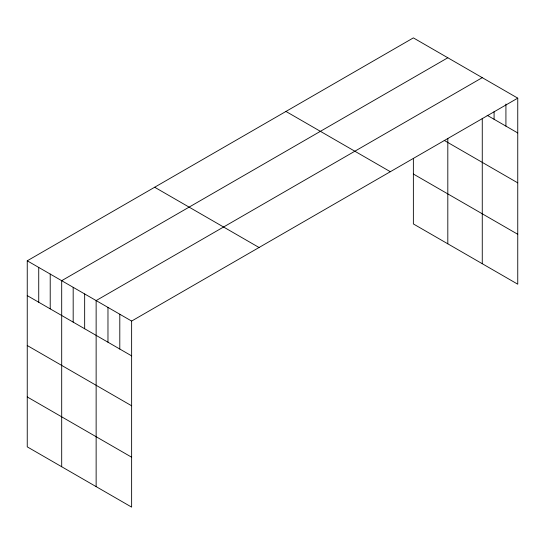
<?xml version="1.0" encoding="UTF-8"?>
<svg xmlns="http://www.w3.org/2000/svg" width="545" height="545" viewBox="0 0 545 545"><rect width="100%" height="100%" fill="white"/><g stroke="black" fill="none" stroke-linecap="round" stroke-linejoin="round"><path stroke-width="0.82" d="M517.75 98.148L131.631 321.066L131.631 507.116L27.25 446.852L27.25 260.803L413.369 37.884L517.75 98.148L517.75 284.197L413.369 223.934L413.369 158.513M447.813 57.77L61.694 280.689L61.694 466.745M482.264 77.656L96.138 300.581L96.138 486.631M487.135 115.274L517.75 132.953M444.23 140.412L517.75 182.861M413.369 174.019L517.75 234.282M285.948 111.446L390.329 171.709M154.671 187.242L259.052 247.505M27.25 260.803L131.631 321.066M27.25 295.608L131.631 355.871M27.25 345.523L131.631 405.787M27.25 396.944L131.631 457.207M505.923 104.047L505.923 126.12M494.09 111.65L494.09 119.294M482.264 118.285L482.264 263.705M447.813 138.328L447.813 243.819M119.798 314.24L119.798 349.045M107.971 307.407L107.971 342.212M84.659 293.953L84.659 328.758M73.18 287.324L73.18 322.129M50.215 274.06L50.215 308.872M38.729 267.432L38.729 302.237"/></g></svg>
